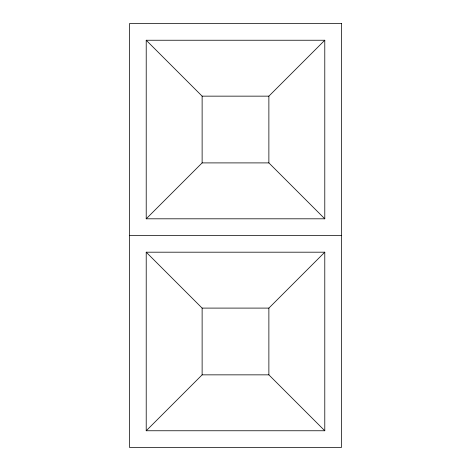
<?xml version="1.0" encoding="UTF-8"?>
<svg xmlns="http://www.w3.org/2000/svg" width="471" height="471" viewBox="0 0 471 471"><rect width="100%" height="100%" fill="white"/><g stroke="black" fill="none" stroke-linecap="round" stroke-linejoin="round"><path stroke-width="0.71" d="M146.216 218.809L202.124 162.901L202.124 96.149L146.216 40.241L324.784 40.241L324.784 218.809L146.216 218.809L146.216 40.241M324.784 218.809L268.876 162.901L268.876 96.149L324.784 40.241M146.216 430.759L202.124 374.851L202.124 308.099L146.216 252.191L324.784 252.191L324.784 430.759L146.216 430.759L146.216 252.191M202.124 308.099L268.876 308.099L324.784 252.191M202.124 96.149L268.876 96.149M202.124 162.901L268.876 162.901M129.525 235.5L341.475 235.5M202.124 374.851L268.876 374.851L324.784 430.759M268.876 308.099L268.876 374.851M341.475 23.55L129.525 23.55L129.525 447.45L341.475 447.45L341.475 23.55"/></g></svg>
